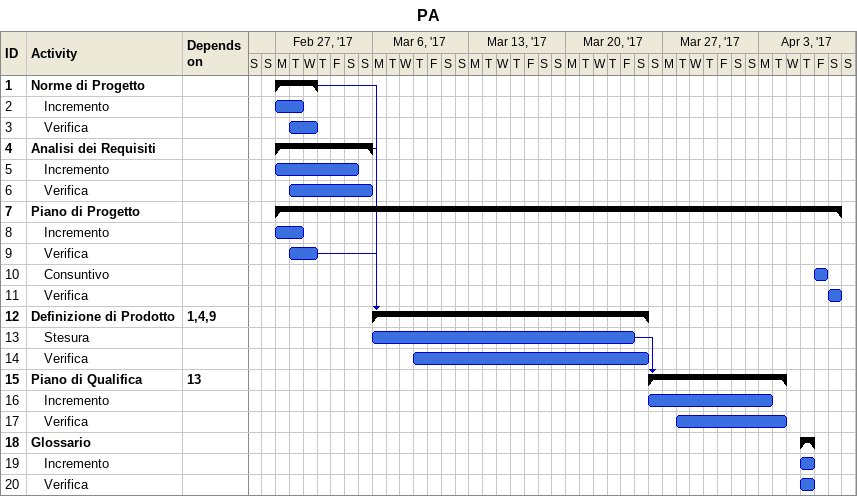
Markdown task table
PA

| ID | Level | Task | Start | Finish | Predecessors |
|---|---|---|---|---|---|
| 1 | 1 | **Norme di Progetto** | 2017-02-27 | 2017-03-01 |  |
| 2 | 2 | Incremento | 2017-02-27 | 2017-02-28 |  |
| 3 | 2 | Verifica | 2017-02-28 | 2017-03-01 |  |
| 4 | 1 | **Analisi dei Requisiti** | 2017-02-27 | 2017-03-05 |  |
| 5 | 2 | Incremento | 2017-02-27 | 2017-03-04 |  |
| 6 | 2 | Verifica | 2017-02-28 | 2017-03-05 |  |
| 7 | 1 | **Piano di Progetto** | 2017-02-27 | 2017-04-08 |  |
| 8 | 2 | Incremento | 2017-02-27 | 2017-02-28 |  |
| 9 | 2 | Verifica | 2017-02-28 | 2017-03-01 |  |
| 10 | 2 | Consuntivo | 2017-04-07 | 2017-04-07 |  |
| 11 | 2 | Verifica | 2017-04-08 | 2017-04-08 |  |
| 12 | 1 | **Definizione di Prodotto** | 2017-03-06 | 2017-03-25 | 1, 4, 9 |
| 13 | 2 | Stesura | 2017-03-06 | 2017-03-24 |  |
| 14 | 2 | Verifica | 2017-03-09 | 2017-03-25 |  |
| 15 | 1 | **Piano di Qualifica** | 2017-03-26 | 2017-04-04 | 13 |
| 16 | 2 | Incremento | 2017-03-26 | 2017-04-03 |  |
| 17 | 2 | Verifica | 2017-03-28 | 2017-04-04 |  |
| 18 | 1 | **Glossario** | 2017-04-06 | 2017-04-06 |  |
| 19 | 2 | Incremento | 2017-04-06 | 2017-04-06 |  |
| 20 | 2 | Verifica | 2017-04-06 | 2017-04-06 |  |
